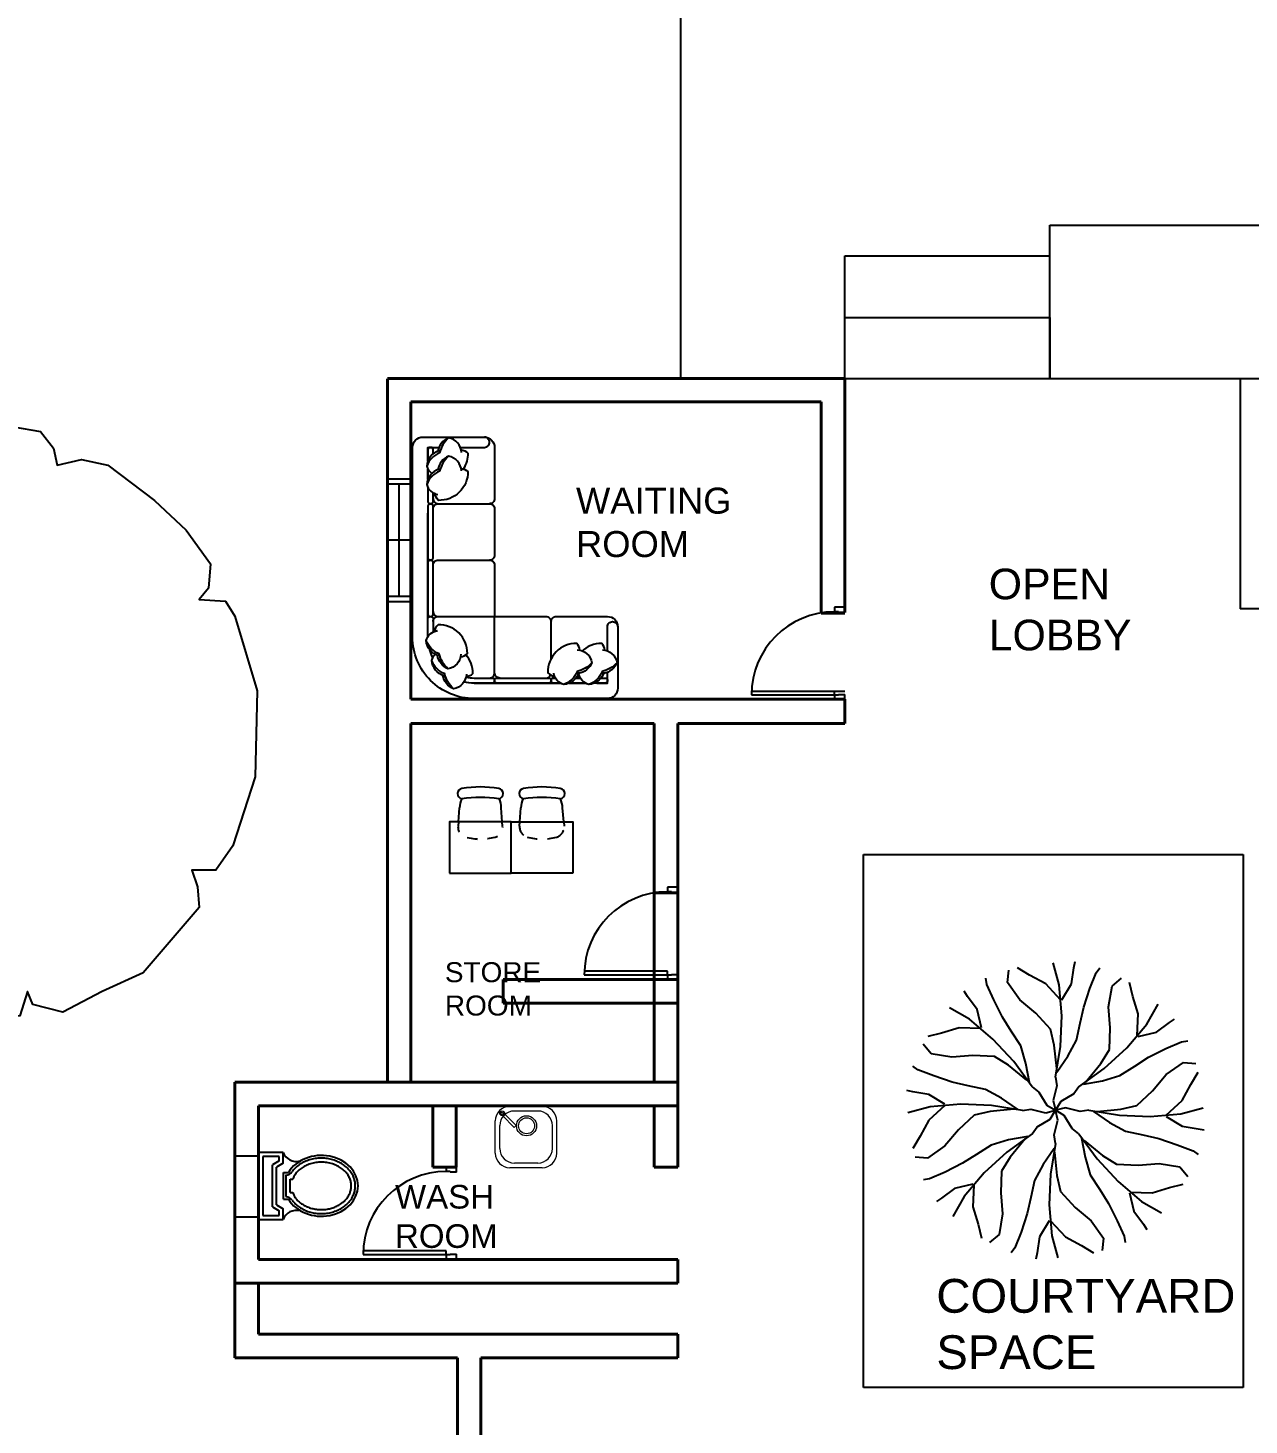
# Model space of a CAD drawing. Header units: inches. Extents: x 24 to 210, y -18 to 73.
# Drawn here: x 49.79 to 61.7, y 38.65 to 52.28 of the extents above; entities that cross this region are included whole.
import ezdxf

# ---------------------------------------------------------------- set-up
doc = ezdxf.new("R2010")
doc.units = ezdxf.units.IN
doc.header["$MEASUREMENT"] = 0
doc.linetypes.add('HIDDEN2', pattern=[0.1875, 0.125, -0.0625])
for name, color, linetype in [('door space', 1, 'Continuous'), ('ELEVATION', 4, 'Continuous'), ('FURNITURE', 130, 'Continuous'), ('ID-LOOSE', 31, 'Continuous'), ('INBUILD', 81, 'Continuous'), ('STAIR', 231, 'Continuous'), ('TEXT', 141, 'Continuous'), ('WINDOW', 10, 'Continuous')]:
    doc.layers.add(name, color=color, linetype=linetype)
doc.layers.add('WALL', color=2, linetype='Continuous', lineweight=40)
doc.styles.get("Standard").update_dxf_attribs({"font": 'arial.ttf'})

# ---------------------------------------------------------------- blocks, each defined once
blk = doc.blocks.new('BRANCHZ', base_point=(0.5, 0.5))
for p, q in [((0.8297, 0.5667), (0.8758, 0.6211)), ((0.8758, 0.6211), (0.9341, 0.6629)), ((0.9341, 0.6629), (0.9759, 0.6586)), ((0.9591, 0.5878), (0.9842, 0.6293)), ((0.9298, 0.5334), (0.9591, 0.5878)), ((0.7756, 0.5166), (0.8297, 0.5667)), ((0.8758, 0.4833), (0.9298, 0.5334)), ((0.5334, 0.5083), (0.5, 0.5)), ((0.5835, 0.4958), (0.5335, 0.5083)), ((0.6126, 0.5001), (0.5835, 0.4958)), ((0.6126, 0.5001), (0.717, 0.4833)), ((0.6294, 0.4958), (0.6837, 0.4582)), ((0.6416, 0.496), (0.7213, 0.5041)), ((0.717, 0.4833), (0.8214, 0.479)), ((0.7213, 0.5041), (0.7756, 0.5166)), ((0.8214, 0.479), (0.9258, 0.4876)), ((0.8758, 0.479), (0.9298, 0.4457)), ((0.9258, 0.4876), (1.001, 0.5083)), ((0.6837, 0.4582), (0.7381, 0.4289)), ((0.7381, 0.4289), (0.7964, 0.4164)), ((0.9298, 0.4457), (0.9842, 0.4375)), ((0.9842, 0.4375), (1.005, 0.4332)), ((0.7964, 0.4164), (0.8507, 0.4039)), ((0.8507, 0.4039), (0.9133, 0.3831)), ((0.9133, 0.3831), (0.9674, 0.3623)), ((0.9674, 0.3623), (0.9842, 0.3498))]:
    blk.add_line(p, q)
blk = doc.blocks.new('TREE-16')
at = {"xscale": 120, "yscale": 120, "zscale": 120}
for rotation in [90, 134.9999999999999, 44.99999999999985, 180, 224.9999999999999, 314.9999999999998, 270]:
    blk.add_blockref('BRANCHZ', (0, 0), dxfattribs=dict(at, rotation=rotation))
blk.add_blockref('BRANCHZ', (0, 0), dxfattribs=at)
blk = doc.blocks.new('Simple tree 13_cad-block.com')
at = {"color": 0}
for points in [[(-1468.3, -1498.9), (-1766.4, -1175.4), (-1766.4, -1007.8), (-1882.7, -968.4), (-2037.4, -632.4), (-2102.9, -179), (-1973, -11.4), (-2089.3, 247.5), (-2025, 480.5), (-1934.7, 856), (-1740.4, 1192), (-1533.8, 1192), (-1377.9, 1153.4), (-1455.9, 1360.4), (-1416.3, 1541.4), (-1119.4, 1812.9), (-808.8, 1942.9), (-614.6, 1878.3), (-498.3, 1812.9), (-498.3, 1981.4), (-330, 2085.3), (226.7, 2097.9), (601.6, 2033.4), (691.9, 1916.9), (717.9, 1800.4), (886.1, 1838.9), (1068, 1800.4), (1390.9, 1554.9), (1611.1, 1347.9), (1779.4, 1114.9), (1765.8, 946.5), (1701.4, 868.5), (1883.3, 856), (1947.6, 752), (2102.3, 235), (2089.9, -360.9), (1934, -839.4), (1817.7, -1007.8), (1649.5, -1007.8), (1689.1, -1124.3), (1701.4, -1265.9), (1313, -1719.3), (1028.4, -1848.3), (757.5, -1990.8), (549.6, -1938.8), (511.3, -1848.3), (459.3, -2016.8), (-213.7, -2107.3), (-652.9, -2029.3), (-977.1, -1900.3), (-1352, -1680.8), (-1326, -1512.3)], [(-57.9, -75.9), (-97.4, 14.6), (6.5, 105.1), (84.4, 28), (70.8, -75.9)]]:
    blk.add_lwpolyline(points, close=True, dxfattribs=at)
blk = doc.blocks.new('A$C50846A53')
at = {"linetype": 'Continuous'}
for p, q in [((0, 0.74), (0, 0.56)), ((0.5, 0.74), (0, 0.74)), ((0.5, 0.56), (0.5, 0.74)), ((0.47, 0.71), (0.03, 0.71)), ((0.03, 0.71), (0.03, 0.59)), ((0.093, 0.64), (0.063, 0.59)), ((0.093, 0.64), (0.407, 0.64)), ((0.437, 0.59), (0.407, 0.64)), ((0.47, 0.59), (0.47, 0.71)), ((0, 0.56), (0.08, 0.56)), ((0.03, 0.59), (0.063, 0.59)), ((0.11, 0.61), (0.08, 0.56)), ((0.11, 0.61), (0.39, 0.61)), ((0.15, 0.557), (0.15, 0.52)), ((0.15, 0.557), (0.351, 0.557)), ((0.17, 0.537), (0.332, 0.537)), ((0.351, 0.557), (0.351, 0.52)), ((0.42, 0.56), (0.39, 0.61)), ((0.42, 0.56), (0.5, 0.56)), ((0.437, 0.59), (0.47, 0.59)), ((0.2, 0.507), (0.2, 0.488)), ((0.2, 0.507), (0.301, 0.507)), ((0.301, 0.507), (0.301, 0.488))]:
    blk.add_line(p, q, dxfattribs=at)
for centre, radius, start, end in [((-0.039, 0.461), 0.106, 344.642, 68.7339), ((0.11, 0.542), 0.06, 306.0032, 355.4798), ((0.391, 0.542), 0.06, 184.5202, 233.9959), ((0.539, 0.461), 0.106, 111.2661, 195.358)]:
    blk.add_arc(centre, radius, start, end, dxfattribs=at)
blk.add_ellipse((0.251, 0.274), major_axis=(0, 0.274), ratio=0.828948, start_param=0.459479, end_param=5.823706, dxfattribs=at)
for points, knots in [([(0.145, 0.493), (0.144, 0.492), (0.143, 0.491), (0.132, 0.483), (0.123, 0.475), (0.106, 0.457), (0.098, 0.447), (0.084, 0.426), (0.077, 0.415), (0.066, 0.391), (0.061, 0.378), (0.053, 0.352), (0.05, 0.339), (0.045, 0.311), (0.044, 0.298), (0.043, 0.27), (0.043, 0.256), (0.046, 0.228), (0.049, 0.215), (0.055, 0.188), (0.059, 0.175), (0.069, 0.15), (0.075, 0.138), (0.088, 0.116), (0.095, 0.105), (0.111, 0.085), (0.12, 0.077), (0.138, 0.06), (0.147, 0.053), (0.167, 0.041), (0.178, 0.036), (0.199, 0.028), (0.209, 0.025), (0.231, 0.021), (0.242, 0.02), (0.264, 0.02), (0.275, 0.021), (0.297, 0.026), (0.307, 0.029), (0.328, 0.038), (0.338, 0.044), (0.358, 0.057), (0.367, 0.064), (0.385, 0.081), (0.394, 0.09), (0.409, 0.11), (0.416, 0.121), (0.429, 0.144), (0.434, 0.156), (0.444, 0.181), (0.448, 0.194), (0.454, 0.221), (0.456, 0.235), (0.458, 0.262), (0.458, 0.276), (0.457, 0.304), (0.455, 0.318), (0.45, 0.345), (0.447, 0.358), (0.438, 0.384), (0.433, 0.396), (0.421, 0.42), (0.414, 0.431), (0.399, 0.452), (0.391, 0.461), (0.374, 0.479), (0.365, 0.486), (0.356, 0.493)], [0.542145, 0.542145, 0.542145, 0.542145, 0.562703, 0.562703, 0.724661, 0.724661, 0.886619, 0.886619, 1.048577, 1.048577, 1.210535, 1.210535, 1.372493, 1.372493, 1.534451, 1.534451, 1.696409, 1.696409, 1.858367, 1.858367, 2.020325, 2.020325, 2.182283, 2.182283, 2.344241, 2.344241, 2.506199, 2.506199, 2.668157, 2.668157, 2.830115, 2.830115, 2.992073, 2.992073, 3.154031, 3.154031, 3.315989, 3.315989, 3.477947, 3.477947, 3.639905, 3.639905, 3.801863, 3.801863, 3.963821, 3.963821, 4.125779, 4.125779, 4.287737, 4.287737, 4.449695, 4.449695, 4.611653, 4.611653, 4.773611, 4.773611, 4.935569, 4.935569, 5.097526, 5.097526, 5.259484, 5.259484, 5.421442, 5.421442, 5.5834, 5.5834, 5.741045, 5.741045, 5.741045, 5.741045]), ([(0.2, 0.488), (0.17, 0.474), (0.164, 0.47), (0.151, 0.46), (0.144, 0.454), (0.13, 0.439), (0.123, 0.431), (0.111, 0.413), (0.106, 0.404), (0.096, 0.384), (0.091, 0.373), (0.084, 0.352), (0.081, 0.34), (0.076, 0.317), (0.075, 0.305), (0.073, 0.282), (0.073, 0.27), (0.074, 0.246), (0.076, 0.234), (0.08, 0.211), (0.083, 0.2), (0.09, 0.178), (0.095, 0.167), (0.104, 0.147), (0.11, 0.138), (0.122, 0.12), (0.128, 0.112), (0.142, 0.097), (0.149, 0.09), (0.165, 0.078), (0.173, 0.073), (0.189, 0.064), (0.197, 0.06), (0.214, 0.055), (0.222, 0.053), (0.239, 0.05), (0.248, 0.05), (0.266, 0.051), (0.276, 0.052), (0.296, 0.057), (0.306, 0.061), (0.325, 0.071), (0.335, 0.077), (0.353, 0.091), (0.361, 0.099), (0.377, 0.117), (0.384, 0.127), (0.398, 0.149), (0.404, 0.161), (0.414, 0.185), (0.418, 0.198), (0.424, 0.225), (0.426, 0.239), (0.428, 0.267), (0.428, 0.281), (0.426, 0.309), (0.424, 0.323), (0.418, 0.349), (0.414, 0.363), (0.404, 0.387), (0.398, 0.399), (0.385, 0.421), (0.378, 0.431), (0.362, 0.449), (0.353, 0.458), (0.338, 0.469), (0.332, 0.474), (0.301, 0.488)], [0.459479, 0.459479, 0.459479, 0.459479, 0.567422, 0.567422, 0.720865, 0.720865, 0.874307, 0.874307, 1.02775, 1.02775, 1.181192, 1.181192, 1.334635, 1.334635, 1.488077, 1.488077, 1.64152, 1.64152, 1.794963, 1.794963, 1.948405, 1.948405, 2.101848, 2.101848, 2.25529, 2.25529, 2.408733, 2.408733, 2.562175, 2.562175, 2.715618, 2.715618, 2.86906, 2.86906, 3.022503, 3.022503, 3.175946, 3.175946, 3.356457, 3.356457, 3.536968, 3.536968, 3.717479, 3.717479, 3.89799, 3.89799, 4.078501, 4.078501, 4.259012, 4.259012, 4.439523, 4.439523, 4.620035, 4.620035, 4.800546, 4.800546, 4.981057, 4.981057, 5.161568, 5.161568, 5.342079, 5.342079, 5.52259, 5.52259, 5.703101, 5.703101, 5.823706, 5.823706, 5.823706, 5.823706])]:
    blk.add_open_spline(points, degree=3, knots=knots, dxfattribs=at)
blk = doc.blocks.new('A$C027E3DAA')
at = {"lineweight": 5}
for p, q in [((320, 419.7), (100, 419.7)), ((290.5, 387.8), (130.7, 387.8)), ((0, 100), (0, 319.7)), ((30.7, 132), (30.7, 287.8)), ((48.5, 356.2), (128.4, 276)), ((142.2, 289.7), (62.9, 369.3)), ((128.4, 276), (142.2, 289.7)), ((390.5, 132), (390.5, 287.8)), ((420, 100), (420, 319.7)), ((290.5, 32), (130.7, 32)), ((320, 0), (100, 0))]:
    blk.add_line(p, q, dxfattribs=at)
for centre, radius in [((46.7, 372.6), 16.5), ((46.7, 372.6), 8.24), ((214, 286.7), 68.5), ((214, 286.7), 54.8)]:
    blk.add_circle(centre, radius, dxfattribs=at)
for centre, start, end in [((100, 319.7), 90, 180), ((130.7, 287.8), 90, 180), ((290.5, 287.8), 0, 90), ((320, 319.7), 0, 90), ((100, 100), 180, 270), ((130.7, 132), 180, 270), ((290.5, 132), 270, 0), ((320, 100), 270, 0)]:
    blk.add_arc(centre, 100, start, end, dxfattribs=at)

msp = doc.modelspace()

# ---------------------------------------------------------------- linework, layer by layer
msp.add_line((55.708, 43), (55.708, 42.999))
at = {"layer": 'Defpoints'}
msp.add_line((57.754, 46.582), (57.755, 46.582), dxfattribs=at)
at = {"layer": 'door space'}
for p, q in [((57.654, 46.632), (57.654, 46.587)), ((57.754, 46.632), (57.654, 46.632)), ((57.754, 46.582), (57.754, 46.632)), ((57.694, 46.587), (57.654, 46.587)), ((57.694, 46.587), (57.694, 46.582)), ((57.754, 46.582), (57.694, 46.582)), ((57.755, 45.812), (56.844, 45.812)), ((57.654, 45.777), (57.654, 45.812)), ((56.844, 45.777), (57.654, 45.777)), ((57.654, 45.777), (57.654, 45.732)), ((57.654, 45.777), (57.694, 45.777)), ((57.654, 45.732), (57.754, 45.732)), ((57.694, 45.782), (57.694, 45.777)), ((57.694, 45.782), (57.754, 45.782)), ((57.754, 45.732), (57.754, 45.782)), ((56.025, 43.901), (56.025, 43.856)), ((56.125, 43.901), (56.025, 43.901)), ((56.125, 43.851), (56.125, 43.901)), ((56.065, 43.856), (56.025, 43.856)), ((56.065, 43.856), (56.065, 43.851)), ((56.125, 43.851), (56.065, 43.851)), ((56.025, 43.081), (55.215, 43.081)), ((56.025, 43.046), (56.025, 43.081)), ((55.215, 43.046), (56.025, 43.046)), ((56.025, 43.046), (56.025, 43.001)), ((56.025, 43.046), (56.065, 43.046)), ((56.025, 43.001), (56.125, 43.001)), ((56.065, 43.051), (56.065, 43.046)), ((56.065, 43.051), (56.125, 43.051)), ((56.125, 43.001), (56.125, 43.051)), ((53.869, 41.173), (53.869, 41.128)), ((53.969, 41.173), (53.869, 41.173)), ((53.969, 41.123), (53.969, 41.173)), ((53.909, 41.128), (53.869, 41.128)), ((53.909, 41.128), (53.909, 41.123)), ((53.969, 41.123), (53.909, 41.123)), ((53.869, 40.353), (53.059, 40.353)), ((53.869, 40.318), (53.869, 40.353)), ((53.059, 40.318), (53.869, 40.318)), ((53.869, 40.318), (53.869, 40.273)), ((53.869, 40.318), (53.909, 40.318)), ((53.869, 40.273), (53.969, 40.273)), ((53.909, 40.323), (53.969, 40.323)), ((53.969, 40.273), (53.969, 40.323))]:
    msp.add_line(p, q, dxfattribs=at)
for centre in [(57.654, 45.777), (56.025, 43.046), (53.869, 40.318)]:
    msp.add_ellipse(centre, major_axis=(-0.573, -0.573), ratio=1, start_param=3.926991, end_param=5.497787, dxfattribs=at)
at = {"layer": 'ELEVATION'}
for p, q in [((63.628, 48.86), (57.755, 48.86)), ((57.937, 44.22), (61.637, 44.22)), ((57.937, 39.02), (57.937, 44.22)), ((61.637, 44.22), (61.637, 39.02)), ((61.637, 39.02), (57.937, 39.02))]:
    msp.add_line(p, q, dxfattribs=at)
at = {"layer": 'FURNITURE'}
for p, q in [((53.988, 44.54), (54, 44.675)), ((54.416, 44.54), (54.406, 44.675)), ((54.587, 44.54), (54.597, 44.675)), ((55.015, 44.54), (55.003, 44.675))]:
    msp.add_line(p, q, dxfattribs=at)
for points in [[(54.341, 47.692, -0.414214), (54.291, 47.642, -0.414214), (54.341, 47.592), (54.341, 47.142, -0.414214), (54.291, 47.092, -0.414214), (54.341, 47.042), (54.341, 46.542), (54.841, 46.542, -0.414214), (54.891, 46.492, -0.414214), (54.941, 46.542), (55.441, 46.542, -0.414214), (55.541, 46.442), (55.541, 45.842, -0.414214), (55.441, 45.742), (54.141, 45.742, -0.414214), (53.541, 46.342), (53.541, 48.192, -0.414214), (53.641, 48.292), (54.241, 48.292, -0.414214), (54.341, 48.192)], [(53.691, 47.622), (53.691, 47.112, 0.414214), (53.711, 47.092), (53.721, 47.092, 0.414214), (53.741, 47.112), (53.741, 47.622, 0.414214), (53.721, 47.642), (53.711, 47.642, 0.414214)], [(53.691, 47.072), (53.691, 46.562, 0.414214), (53.711, 46.542), (53.721, 46.542, 0.414214), (53.741, 46.562), (53.741, 47.072, 0.414214), (53.721, 47.092), (53.711, 47.092, 0.414214)], [(54.871, 45.892), (54.361, 45.892, -0.414214), (54.341, 45.912), (54.341, 45.922, -0.414214), (54.361, 45.942), (54.871, 45.942, -0.414214), (54.891, 45.922), (54.891, 45.912, -0.414214)]]:
    msp.add_lwpolyline(points, format="xyb", close=True, dxfattribs=at)
for points in [[(53.891, 48.285, 0.14773), (53.805, 48.139, 0.213343), (53.679, 48.01, 0.178662)], [(54.017, 48.142, 0.356772), (53.891, 48.285, 0.249542), (53.787, 48.155, -9.61688)], [(54.006, 48.192), (54.241, 48.192, 0.414214), (54.291, 48.242), (54.291, 48.242, 0.414214), (54.241, 48.292)], [(53.798, 48.159, 0.306663), (53.679, 48.01, 0.173914), (53.728, 47.937, 0.173914)], [(53.691, 48.062), (53.691, 48.192), (53.798, 48.192, 0.414214)], [(53.741, 48.129), (53.741, 48.172, 0.414214), (53.721, 48.192), (53.711, 48.192, 0.414214), (53.691, 48.172)], [(53.691, 48.172), (53.691, 48.087, 0.414214)], [(54.014, 48.167, -0.165541), (54.08, 48.136, -0.146641), (54.036, 47.983, -0.146641)], [(53.891, 48.105, 0.14773), (53.805, 47.959, 0.213343), (53.679, 47.83, 0.178662)], [(53.798, 47.979, 0.306663), (53.679, 47.83, 0.30633), (53.788, 47.733, -0.872847)], [(54.014, 47.987, -0.165541), (54.08, 47.956, -0.425989), (53.793, 47.675, -0.121523), (53.754, 47.742, 7.115464)], [(54.017, 47.962, 0.356772), (53.891, 48.105, 0.249542), (53.787, 47.975, -9.61688)], [(53.691, 47.799), (53.691, 47.662, 0.414214), (53.711, 47.642), (53.721, 47.642, 0.414214), (53.741, 47.662), (53.741, 47.748)], [(53.741, 47.692, 0.414214), (53.791, 47.642), (54.291, 47.642, 0.414214)], [(53.741, 47.592, -0.414214), (53.791, 47.642)], [(53.741, 47.042, -0.414214), (53.791, 47.092), (54.291, 47.092, -0.414214)], [(53.691, 46.346), (53.691, 46.522, -0.414214), (53.711, 46.542), (53.721, 46.542, -0.414214), (53.741, 46.522), (53.741, 46.391)], [(53.741, 46.592, 0.414214), (53.791, 46.542), (54.341, 46.542, 0.414214)], [(53.741, 46.492, -0.414214), (53.791, 46.542), (54.341, 46.542, -0.414214)], [(54.291, 45.942, 0.414214), (54.341, 45.992), (54.341, 46.542, 0.414214)], [(54.391, 45.942, -0.414214), (54.341, 45.992), (54.341, 46.542, -0.414214)], [(55.441, 46.207), (55.441, 46.442, -0.414214), (55.491, 46.492), (55.491, 46.492, -0.414214), (55.541, 46.442)], [(53.794, 46.158, -0.306663), (53.674, 46.307, -0.30633), (53.783, 46.404, 0.872847)], [(54.009, 46.15, 0.165541), (54.075, 46.181, 0.425989), (53.789, 46.462, 0.121523), (53.75, 46.395, -7.115464)], [(53.886, 46.032, -0.14773), (53.8, 46.178, -0.213343), (53.674, 46.307, -0.178662)], [(53.739, 46.141, -0.045527), (53.709, 46.217)], [(55.172, 46.214, 0.165541), (55.141, 46.28, 0.425989), (54.86, 45.994, 0.121523), (54.927, 45.954, -7.115464)], [(55.147, 46.217, -0.356772), (55.29, 46.091, -0.249542), (55.16, 45.987, 9.61688)], [(55.416, 46.214, 0.165541), (55.385, 46.28, 0.200231), (55.187, 46.2, 0.121523)], [(55.391, 46.217, -0.356772), (55.534, 46.091, -0.249542), (55.405, 45.987, 9.61688)], [(53.847, 45.963, -0.306663), (53.728, 46.112, -0.132419), (53.761, 46.172, -0.132419)], [(53.94, 45.837, -0.14773), (53.854, 45.983, -0.213343), (53.728, 46.112, -0.178662)], [(54.012, 46.175, -0.356772), (53.886, 46.032, -0.249542), (53.783, 46.162, 9.61688)], [(54.063, 45.955, 0.165541), (54.129, 45.986, 0.181425), (54.062, 46.17, 0.181425)], [(55.29, 46.091, -0.14773), (55.144, 46.005, -0.213343), (55.015, 45.879, -0.178662)], [(55.534, 46.091, -0.14773), (55.388, 46.005, -0.213343), (55.259, 45.879, -0.178662)], [(54.066, 45.981, -0.356772), (53.94, 45.837, -0.249542), (53.836, 45.967, 9.61688)], [(54.062, 45.95, 0.050084), (54.141, 45.942), (54.321, 45.942, -0.414214), (54.341, 45.922), (54.341, 45.912, -0.414214), (54.321, 45.892), (54.141, 45.892, -0.056083), (54.041, 45.903)], [(54.841, 45.942, 0.302306), (54.887, 45.972, 0.302306)], [(54.984, 45.892), (54.911, 45.892, -0.414214), (54.891, 45.912), (54.891, 45.922, -0.414214), (54.911, 45.942), (54.933, 45.942, -0.414214)], [(54.941, 45.942, -0.264058), (54.898, 45.966, -0.264058)], [(55.164, 45.999, -0.306663), (55.015, 45.879, -0.30633), (54.918, 45.988, 0.872847)], [(55.149, 45.963, 0.03768), (55.171, 45.954)], [(55.409, 45.999, -0.306663), (55.259, 45.879, -0.30633), (55.162, 45.988, 0.872847)], [(55.336, 45.892), (55.441, 45.892), (55.441, 45.999, -0.414214)], [(55.378, 45.942), (55.421, 45.942, -0.414214), (55.441, 45.922), (55.441, 45.912, -0.414214), (55.421, 45.892)], [(55.421, 45.892), (55.311, 45.892, -0.414214)]]:
    msp.add_lwpolyline(points, format="xyb", dxfattribs=at)
for points in [[(53.691, 47.978), (53.691, 47.907)], [(53.691, 47.882), (53.691, 47.978)], [(53.691, 46.342), (53.691, 47.549)], [(54.891, 46.13), (54.891, 46.492)], [(55.134, 45.942), (55.178, 45.942)], [(54.141, 45.892), (54.984, 45.892)], [(55.228, 45.892), (55.067, 45.892)], [(55.067, 45.892), (55.228, 45.892)]]:
    msp.add_lwpolyline(points, dxfattribs=at)
for points in [[(53.902, 44.04), (54.502, 44.04), (54.502, 44.54), (53.902, 44.54)], [(55.102, 44.04), (54.502, 44.04), (54.502, 44.54), (55.102, 44.54)]]:
    msp.add_lwpolyline(points, close=True, dxfattribs=at)
at = {"layer": 'FURNITURE', "linetype": 'HIDDEN2', "ltscale": 0.03, "flags": 128}
msp.add_lwpolyline([(53.988, 44.54), (53.984, 44.498, 0.358502), (54.057, 44.391, 0.141508), (54.346, 44.391, 0.358502), (54.419, 44.498), (54.416, 44.54)], format="xyb", dxfattribs=at)
at = {"layer": 'FURNITURE', "linetype": 'HIDDEN2', "ltscale": 0.03}
msp.add_lwpolyline([(55.015, 44.54), (55.019, 44.498, -0.358502), (54.946, 44.391, -0.141508), (54.657, 44.391, -0.358502), (54.584, 44.498), (54.587, 44.54)], format="xyb", dxfattribs=at)
at = {"layer": 'FURNITURE'}
for centre, radius, start, end in [((54.03, 44.815), 0.0508, 98.4555, 261.5445), ((54.202, 43.66), 1.219, 81.5445, 98.4555), ((54.374, 44.815), 0.0508, 278.4555, 81.5445), ((54.63, 44.815), 0.0508, 98.4555, 261.5445), ((54.802, 43.66), 1.219, 81.5445, 98.4555), ((54.974, 44.815), 0.0508, 278.4555, 81.5445), ((54.203, 44.675), 0.203, 153.7878, 180), ((54.202, 43.559), 1.219, 81.5445, 98.4555), ((54.203, 44.675), 0.203, 0, 26.382), ((54.8, 44.675), 0.203, 153.618, 180), ((54.802, 43.559), 1.219, 81.5445, 98.4555), ((54.8, 44.675), 0.203, 0, 26.2122)]:
    msp.add_arc(centre, radius, start, end, dxfattribs=at)
at = {"layer": 'ID-LOOSE'}
msp.add_line((55.441, 45.742), (55.441, 45.742), dxfattribs=at)
at = {"layer": 'INBUILD'}
for p in [(61.609, 48.86), (62.209, 46.617)]:
    msp.add_line(p, (61.609, 46.617), dxfattribs=at)
at = {"layer": 'STAIR'}
for p, q in [((56.155, 48.86), (56.155, 58.663)), ((59.755, 48.86), (59.755, 50.36)), ((59.755, 50.36), (64.055, 50.36)), ((57.755, 48.86), (57.755, 50.06)), ((57.755, 50.06), (59.755, 50.06)), ((57.755, 49.46), (59.755, 49.46)), ((59.755, 49.46), (59.755, 48.86))]:
    msp.add_line(p, q, dxfattribs=at)
at = {"layer": 'WALL'}
for p, q in [((57.755, 48.865), (53.295, 48.865)), ((53.295, 48.86), (53.295, 45.5)), ((57.755, 46.582), (57.755, 48.865)), ((53.525, 48.635), (53.525, 45.735)), ((57.525, 48.635), (53.525, 48.635)), ((57.525, 46.576), (57.525, 48.635)), ((57.525, 46.576), (57.755, 46.576)), ((53.525, 45.735), (57.755, 45.735)), ((57.755, 45.5), (57.755, 45.735)), ((53.295, 45.5), (53.295, 42)), ((53.525, 45.5), (53.525, 42.77)), ((53.525, 45.5), (55.896, 45.5)), ((55.896, 45.5), (55.896, 43.846)), ((55.896, 45.5), (55.896, 42)), ((56.126, 45.5), (57.755, 45.5)), ((56.126, 45.5), (56.126, 41.17)), ((55.896, 43.846), (56.126, 43.846)), ((54.425, 43), (54.425, 42.77)), ((54.425, 43), (56.126, 43)), ((53.525, 42.77), (53.525, 42)), ((54.425, 42.77), (56.126, 42.77)), ((51.808, 40.27), (51.808, 42)), ((51.808, 42), (56.126, 42)), ((52.038, 41.77), (56.126, 41.77)), ((52.038, 40.27), (52.038, 41.77)), ((53.737, 41.17), (53.737, 41.77)), ((53.967, 41.17), (53.967, 41.77)), ((55.896, 41.77), (55.896, 41.17)), ((53.967, 41.17), (53.737, 41.17)), ((56.126, 41.17), (55.896, 41.17)), ((51.808, 40.27), (51.808, 39.31)), ((53.689, 40.27), (52.038, 40.27)), ((56.126, 40.27), (53.689, 40.27)), ((56.126, 40.27), (56.126, 40.04)), ((56.126, 40.04), (51.808, 40.04)), ((52.038, 40.04), (52.038, 39.54)), ((56.126, 39.54), (52.038, 39.54)), ((56.126, 39.31), (56.126, 39.54)), ((53.978, 39.31), (51.808, 39.31)), ((53.978, 39.31), (53.978, 37.31)), ((56.126, 39.31), (54.208, 39.31)), ((54.208, 39.31), (54.208, 37.31))]:
    msp.add_line(p, q, dxfattribs=at)
at = {"layer": 'WINDOW'}
for p, q in [((53.295, 46.686), (53.295, 47.886)), ((53.295, 47.886), (53.525, 47.886)), ((53.525, 47.886), (53.525, 46.686)), ((53.295, 47.836), (53.525, 47.836)), ((53.41, 46.736), (53.41, 47.836)), ((53.525, 47.286), (53.295, 47.286)), ((53.525, 46.686), (53.525, 47.286)), ((53.525, 46.736), (53.295, 46.736)), ((53.525, 46.686), (53.295, 46.686)), ((55.783, 43), (55.783, 42.999)), ((51.806, 40.682, 0), (51.806, 41.282, 0)), ((51.806, 41.282, 0), (52.036, 41.282, 0)), ((52.036, 41.282, 0), (52.036, 40.682, 0)), ((52.036, 40.682, 0), (51.806, 40.682, 0))]:
    msp.add_line(p, q, dxfattribs=at)

# ---------------------------------------------------------------- block references
at = {"layer": 'Defpoints', "xscale": 0.001407448445345188, "yscale": 0.001407448445345188, "zscale": 0.001407448445345188}
msp.add_blockref('Simple tree 13_cad-block.com', (49.066, 45.486), dxfattribs=at)
at = {"layer": 'ELEVATION', "color": 0, "xscale": 0.02393584911099371, "yscale": 0.02393584911099371, "zscale": 0.02393584911099371}
msp.add_blockref('TREE-16', (59.809, 41.725), dxfattribs=at)
at = {"layer": 'FURNITURE', "xscale": 0.001426284879213249, "yscale": 0.001426284879213249, "zscale": 0.001426284879213249}
msp.add_blockref('A$C027E3DAA', (54.347, 41.165), dxfattribs=at)
at = {"layer": 'FURNITURE', "xscale": 1.304845739735994, "yscale": 1.304845739735994, "zscale": 1.304845739735994, "rotation": 90}
msp.add_blockref('A$C50846A53', (53.009, 40.661), dxfattribs=at)

# ---------------------------------------------------------------- texts
at = {"layer": 'TEXT', "attachment_point": 1}
for s, width, gutter_width, insert, char_height in [('WAITING ROOM', 0.08607, 1.269, (55.134, 47.799), 0.25382), ('OPEN LOBBY', 0.06937, 1.494, (59.158, 47.009), 0.2988), ('STORE ROOM', 0.16116, 0.976, (53.856, 43.17), 0.1951), ('WASH ROOM', 0.06616, 1.151, (53.37, 40.997), 0.2302), ('COURTYARD SPACE', 0.23761, 1.648, (58.647, 40.08), 0.3296)]:
    msp.add_mtext_dynamic_manual_height_columns(s, width=width, gutter_width=gutter_width, heights=[0], dxfattribs=dict(at, insert=insert, char_height=char_height))

doc.saveas('drawing.dxf')
